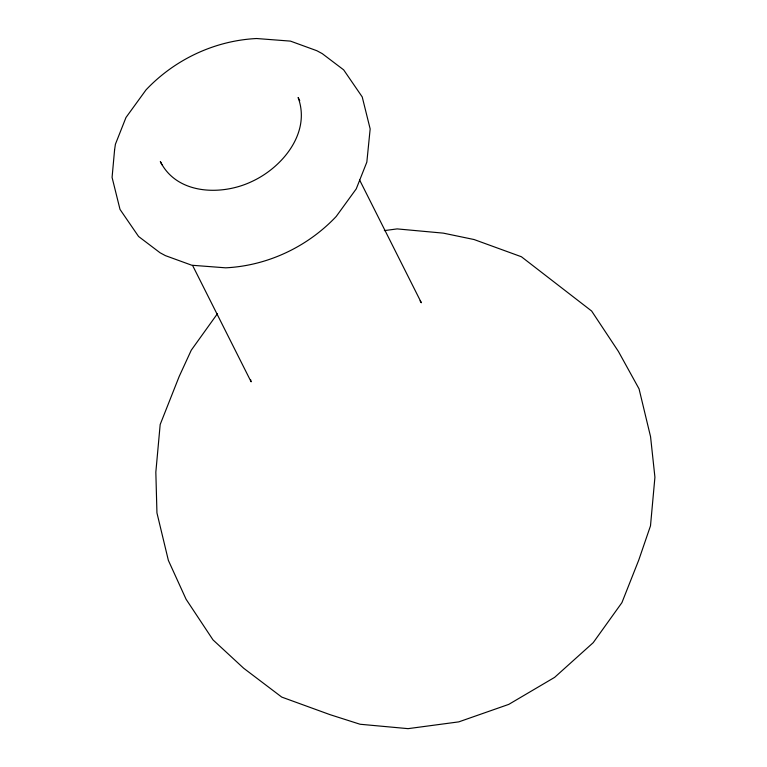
<?xml version="1.0" encoding="UTF-8"?>
<svg xmlns="http://www.w3.org/2000/svg" width="767" height="767" viewBox="0 0 767 767"><rect width="100%" height="100%" fill="white"/><g stroke="black" fill="none" stroke-linecap="round" stroke-linejoin="round"><path stroke-width="1.15" d="M217.502 313.607L191.261 350.203L179.162 376.52L160.178 424.515L155.835 472.146L156.947 512.902L168.376 560.409L186.074 599.238L213.005 639.889L243.647 668.22L281.748 697.098L330.04 714.662L360.078 724.249L408.073 728.65L458.791 721.872L508.78 704.374L554.627 677.366L593.217 642.669L621.912 602.651L638.767 560.054L650.493 525.846L654.922 477.218L650.56 436.691L639.055 388.869L618.394 351.42L591.635 311.028L521.407 256.753L474.102 239.544L443.336 233.139L397.133 228.902L384.344 230.618M420.086 300.846L421.351 302.754L359.608 179.986M299.744 100.736L298.133 97.534C311.124 132.691 282.448 167.446 251.825 181.53C221.951 195.834 176.851 194.895 160.332 161.53L161.942 164.732M192.594 265.449L251.116 381.813L250.579 379.569M114.571 150.035L112.078 177.417L120.016 209.42L138.578 236.485L160.035 252.746L165.423 255.641L191.798 265.238L225.642 267.827C267.491 265.765 307.481 246.888 336.205 216.476L356.252 188.864L366.837 162.105L370.164 128.933L362.225 96.93L343.664 69.864L322.207 53.604L316.819 50.708L290.444 41.111L256.6 38.523C214.75 40.584 174.771 59.462 146.037 89.864L125.989 117.485L115.405 144.244L114.571 150.035"/></g></svg>
